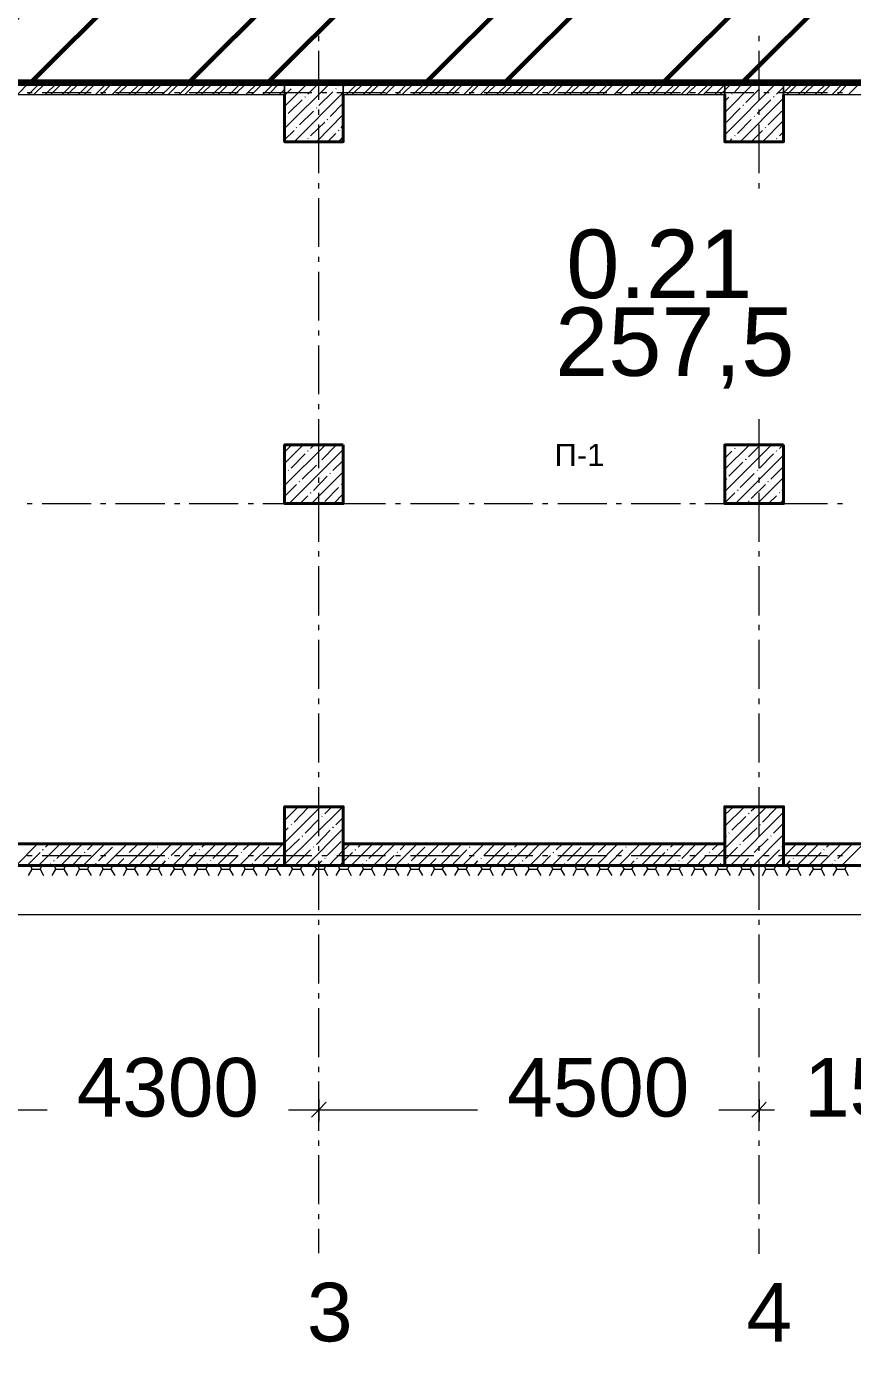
# Model space of a CAD drawing. Header units: millimetres. Extents: x -213911 to 415037, y -3642 to 107391.
# Drawn here: x -201873 to -193432, y -29 to 13726 of the extents above; entities that cross this region are included whole.
import ezdxf

# ---------------------------------------------------------------- set-up
doc = ezdxf.new("R2010")
doc.units = ezdxf.units.MM
for name, color, linetype, lineweight in [('9.1 Стен подвал шпак', 160, 'Continuous', 90), ('9.3 клининг подвал', 190, 'Continuous', 60), ('Оси', 7, 'Continuous', 9)]:
    doc.layers.add(name, color=color, linetype=linetype, lineweight=lineweight)
doc.layers.add('PDF _Текст', color=7, linetype='Continuous')
doc.styles.get("Standard").update_dxf_attribs({"font": 'arial.ttf'})

msp = doc.modelspace()

# ---------------------------------------------------------------- hatches: boundary and pattern name
at = {"layer": '9.3 клининг подвал'}
h = msp.add_hatch(dxfattribs=at)
h.set_pattern_fill('ANSI32', color=256, scale=180)
h.paths.add_polyline_path([(-155078.4, 16155.4), (-164491.5, 16155.4), (-164491.5, 15486), (-166635.1, 15486), (-166635.1, 20239.2), (-167965.3, 20239.2), (-167965.3, 15752.9), (-167967.8, 15486), (-168333.9, 15486), (-170206.4, 15486), (-170206.4, 15956.3), (-178323.2, 15956.3), (-178323.2, 20239.2), (-180123.7, 20239.2), (-180123.7, 19036.1), (-180475.3, 19036.1), (-180475.3, 16155.4), (-205291.8, 16155.4), (-205291.8, 16655.3), (-206511.8, 16655.3), (-206511.8, 16155.4), (-206791.4, 16155.4), (-206791.4, 13151.8), (-168384.7, 13151.8), (-155078.4, 13151.8)])

# ---------------------------------------------------------------- linework, layer by layer
at = {"lineweight": 40}
for points in [[(-203169.4, 13151.8), (-203588.8, 13151.8), (-203588.8, 12931.5), (-203389.6, 12931.5), (-203389.6, 5365.4), (-206791.4, 5365.4), (-206791.4, 12931.5), (-205041.8, 12931.5), (-205041.8, 13151.8), (-206791.4, 13151.8), (-206791.4, 16155.4), (-207011.7, 16155.4), (-207011.7, 5145.1), (-206791.4, 5145.1), (-203389.6, 5145.1), (-203169.4, 5145.1), (-199238, 5145.1), (-199238, 5365.4), (-203169.4, 5365.4), (-203169.4, 12931.5), (-203169.4, 13033.2)], [(-198636.5, 13151.8), (-199238, 13151.8)], [(-194133.2, 13151.8), (-194734.8, 13151.8)], [(-199238, 13033.2), (-199238, 12550.2), (-198636.5, 12550.2), (-198636.5, 13033.2)], [(-194734.8, 13033.2), (-194734.8, 12550.2), (-194133.2, 12550.2), (-194133.2, 13033.2)]]:
    msp.add_lwpolyline(points, dxfattribs=at)
for points in [[(-198636.5, 9449.2), (-199238, 9449.2), (-199238, 8847.7), (-198636.5, 8847.7)], [(-194133.2, 9449.2), (-194734.8, 9449.2), (-194734.8, 8847.7), (-194133.2, 8847.7)], [(-198636.5, 5145.1), (-198636.5, 5746.7), (-199238, 5746.7), (-199238, 5145.1)], [(-194133.2, 5145.1), (-194133.2, 5746.7), (-194734.8, 5746.7), (-194734.8, 5145.1)], [(-198636.5, 5145.1), (-194734.8, 5145.1), (-194734.8, 5365.4), (-198636.5, 5365.4)], [(-194133.2, 5145.1), (-190231.6, 5145.1), (-190231.6, 5365.4), (-194133.2, 5365.4)]]:
    msp.add_lwpolyline(points, close=True, dxfattribs=at)
at = {"layer": '9.1 Стен подвал шпак'}
msp.add_lwpolyline([(-168384.7, 13151.8), (-206791.4, 13151.8), (-206791.4, 16155.4), (-206511.8, 16155.4), (-206511.8, 16655.3), (-205291.8, 16655.3), (-205291.8, 16155.4), (-180475.3, 16155.4), (-180475.3, 19036.1), (-180123.7, 19036.1), (-180123.7, 20239.2), (-178323.2, 20239.2), (-178323.2, 15956.3), (-170206.4, 15956.3)], dxfattribs=at)
at = {"layer": 'Оси', "lineweight": 9}
for points in [[(-168384.7, 28983), (-168384.7, 29385.5), (-172769.4, 29385.5), (-172769.4, 32867.8), (-207511.6, 32867.8), (-207511.6, 4645.2), (-168384.7, 4645.2), (-168384.7, 5043.4)], [(-198886.4, 13579.7), (-198886.4, 13634.8)], [(-194383.2, 13579.7), (-194383.2, 13634.8)], [(-198886.4, 12978.1), (-198886.4, 13482.2)], [(-194383.2, 12978.1), (-194383.2, 13482.2)], [(-201970.5, 13033.2), (-201851.9, 13151.8)], [(-201856.1, 13033.2), (-201737.5, 13151.8)], [(-201801, 13033.2), (-201678.2, 13151.8)], [(-201686.6, 13033.2), (-201563.8, 13151.8)], [(-201627.3, 13033.2), (-201508.7, 13151.8)], [(-201512.9, 13033.2), (-201394.3, 13151.8)], [(-201457.9, 13033.2), (-201335, 13151.8)], [(-201343.5, 13033.2), (-201224.9, 13151.8)], [(-201284.2, 13033.2), (-201165.6, 13151.8)], [(-201169.8, 13033.2), (-201051.2, 13151.8)], [(-201114.7, 13033.2), (-200996.1, 13151.8)], [(-201000.4, 13033.2), (-200881.7, 13151.8)], [(-200945.3, 13033.2), (-200822.4, 13151.8)], [(-200830.9, 13033.2), (-200708, 13151.8)], [(-200771.6, 13033.2), (-200653, 13151.8)], [(-200657.2, 13033.2), (-200538.6, 13151.8)], [(-200602.1, 13033.2), (-200479.3, 13151.8)], [(-200487.8, 13033.2), (-200364.9, 13151.8)], [(-200428.4, 13033.2), (-200309.8, 13151.8)], [(-200314.1, 13033.2), (-200195.4, 13151.8)], [(-200259, 13033.2), (-200140.4, 13151.8)], [(-200144.6, 13033.2), (-200026, 13151.8)], [(-200089.5, 13033.2), (-199966.7, 13151.8)], [(-199975.2, 13033.2), (-199852.3, 13151.8)], [(-199915.8, 13033.2), (-199797.2, 13151.8)], [(-199801.5, 13033.2), (-199682.8, 13151.8)], [(-199746.4, 13033.2), (-199623.5, 13151.8)], [(-199632, 13033.2), (-199509.2, 13151.8)], [(-199572.7, 13033.2), (-199454.1, 13151.8)], [(-199458.3, 13033.2), (-199339.7, 13151.8)], [(-199403.2, 13033.2), (-199284.6, 13151.8)], [(-199288.9, 13033.2), (-199238, 13084)], [(-199238, 13139.1), (-199225.3, 13151.8)], [(-199238, 12910.3), (-198996.6, 13151.8)], [(-199238, 12685.8), (-198767.8, 13151.8)], [(-199238, 13151.8), (-199238, 13033.2)], [(-199238, 13024.7), (-199170.3, 13092.5)], [(-199140.6, 13122.2), (-199136.4, 13126.4)], [(-199115.2, 13151.8), (-199110.9, 13151.8)], [(-199000.8, 13037.4), (-198882.2, 13151.8)], [(-198712.7, 13092.5), (-198708.5, 13096.7)], [(-198687.3, 13122.2), (-198653.4, 13151.8)], [(-198636.5, 13113.7), (-198598.3, 13151.8)], [(-198636.5, 13033.2), (-198636.5, 13151.8)], [(-198602.6, 13033.2), (-198484, 13151.8)], [(-198547.5, 13033.2), (-198424.7, 13151.8)], [(-198433.1, 13033.2), (-198314.5, 13151.8)], [(-198373.8, 13033.2), (-198255.2, 13151.8)], [(-198259.4, 13033.2), (-198140.8, 13151.8)], [(-198204.4, 13033.2), (-198085.7, 13151.8)], [(-198090, 13033.2), (-197971.4, 13151.8)], [(-198034.9, 13033.2), (-197912.1, 13151.8)], [(-197920.5, 13033.2), (-197797.7, 13151.8)], [(-197861.2, 13033.2), (-197742.6, 13151.8)], [(-197746.8, 13033.2), (-197628.2, 13151.8)], [(-197691.8, 13033.2), (-197568.9, 13151.8)], [(-197577.4, 13033.2), (-197458.8, 13151.8)], [(-197518.1, 13033.2), (-197399.5, 13151.8)], [(-197403.7, 13033.2), (-197285.1, 13151.8)], [(-197348.6, 13033.2), (-197230, 13151.8)], [(-197234.2, 13033.2), (-197115.6, 13151.8)], [(-197179.2, 13033.2), (-197056.3, 13151.8)], [(-197064.8, 13033.2), (-196941.9, 13151.8)], [(-197005.5, 13033.2), (-196886.9, 13151.8)], [(-196891.1, 13033.2), (-196772.5, 13151.8)], [(-196836, 13033.2), (-196713.2, 13151.8)], [(-196721.6, 13033.2), (-196598.8, 13151.8)], [(-196662.3, 13033.2), (-196543.7, 13151.8)], [(-196548, 13033.2), (-196429.3, 13151.8)], [(-196492.9, 13033.2), (-196374.3, 13151.8)], [(-196378.5, 13033.2), (-196259.9, 13151.8)], [(-196323.4, 13033.2), (-196200.6, 13151.8)], [(-196209, 13033.2), (-196086.2, 13151.8)], [(-196149.7, 13033.2), (-196031.1, 13151.8)], [(-196035.4, 13033.2), (-195916.7, 13151.8)], [(-195980.3, 13033.2), (-195857.4, 13151.8)], [(-195865.9, 13033.2), (-195743, 13151.8)], [(-195806.6, 13033.2), (-195688, 13151.8)], [(-195692.2, 13033.2), (-195573.6, 13151.8)], [(-195637.1, 13033.2), (-195518.5, 13151.8)], [(-195522.8, 13033.2), (-195404.1, 13151.8)], [(-195463.4, 13033.2), (-195344.8, 13151.8)], [(-195353.3, 13033.2), (-195230.5, 13151.8)], [(-195294, 13033.2), (-195175.4, 13151.8)], [(-195179.6, 13033.2), (-195061, 13151.8)], [(-195124.5, 13033.2), (-195001.7, 13151.8)], [(-195010.2, 13033.2), (-194887.3, 13151.8)], [(-194950.9, 13033.2), (-194832.2, 13151.8)], [(-194836.5, 13033.2), (-194734.8, 13134.9)], [(-194781.4, 13033.2), (-194734.8, 13079.8)], [(-194734.8, 13079.8), (-194658.5, 13151.8)], [(-194734.8, 12851), (-194434, 13151.8)], [(-194734.8, 12622.3), (-194205.3, 13151.8)], [(-194734.8, 13151.8), (-194734.8, 13033.2)], [(-194633.1, 13062.8), (-194548.4, 13151.8)], [(-194518.7, 12952.7), (-194378.9, 13092.5)], [(-194349.3, 13122.2), (-194345.1, 13126.4)], [(-194319.6, 13151.8), (-194319.6, 13151.8)], [(-194205.3, 13037.4), (-194133.2, 13109.4)], [(-194133.2, 13050.1), (-194031.6, 13151.8)], [(-194133.2, 13033.2), (-194133.2, 13151.8)], [(-194095.1, 13033.2), (-193976.5, 13151.8)], [(-193980.7, 13033.2), (-193862.1, 13151.8)], [(-193925.7, 13033.2), (-193802.8, 13151.8)], [(-193811.3, 13033.2), (-193688.4, 13151.8)], [(-193752, 13033.2), (-193633.3, 13151.8)], [(-193637.6, 13033.2), (-193519, 13151.8)], [(-193582.5, 13033.2), (-193463.9, 13151.8)], [(-193468.1, 13033.2), (-193349.5, 13151.8)], [(-201868.8, 13054.4), (-201818, 13054.4)], [(-201716.3, 13054.4), (-201216.4, 13054.4)], [(-201119, 13054.4), (-201063.9, 13054.4)], [(-200966.5, 13054.4), (-200462.3, 13054.4)], [(-200364.9, 13054.4), (-200309.8, 13054.4)], [(-200212.4, 13054.4), (-199712.5, 13054.4)], [(-199610.8, 13054.4), (-199555.8, 13054.4)], [(-199458.3, 13054.4), (-198958.4, 13054.4)], [(-199199.9, 12838.3), (-199055.9, 12978.1)], [(-199140.6, 12550.2), (-198636.5, 13054.4)], [(-199026.2, 13007.8), (-199022, 13012)], [(-198886.4, 12923), (-198742.4, 13062.8)], [(-198856.8, 13054.4), (-198805.9, 13054.4)], [(-198772, 12808.7), (-198636.5, 12944.2)], [(-198704.3, 13054.4), (-198204.4, 13054.4)], [(-198102.7, 13054.4), (-198051.9, 13054.4)], [(-197950.2, 13054.4), (-197450.3, 13054.4)], [(-197348.6, 13054.4), (-197297.8, 13054.4)], [(-197196.1, 13054.4), (-196696.2, 13054.4)], [(-196598.8, 13054.4), (-196543.7, 13054.4)], [(-196442, 13054.4), (-195942.2, 13054.4)], [(-195844.7, 13054.4), (-195789.6, 13054.4)], [(-195692.2, 13054.4), (-195188.1, 13054.4)], [(-195090.7, 13054.4), (-195035.6, 13054.4)], [(-194938.1, 13054.4), (-194438.3, 13054.4)], [(-194734.8, 12965.4), (-194692.4, 13007.8)], [(-194662.8, 13037.4), (-194658.5, 13041.7)], [(-194578.1, 12550.2), (-194133.2, 12995.1)], [(-194404.4, 12838.3), (-194264.6, 12978.1)], [(-194336.6, 13054.4), (-194281.5, 13054.4)], [(-194234.9, 13007.8), (-194230.7, 13012)], [(-194184.1, 13054.4), (-193684.2, 13054.4)], [(-193582.5, 13054.4), (-193531.7, 13054.4)], [(-199229.6, 12808.7), (-199221.1, 12812.9)], [(-199085.5, 12723.9), (-198941.5, 12863.7)], [(-198911.8, 12893.4), (-198907.6, 12897.6)], [(-198911.8, 12550.2), (-198636.5, 12829.8)], [(-198886.4, 12825.6), (-198886.4, 12880.7)], [(-194717.9, 12749.4), (-194578.1, 12893.4)], [(-194548.4, 12923), (-194544.2, 12927.3)], [(-194434, 12808.7), (-194429.8, 12812.9)], [(-194383.2, 12825.6), (-194383.2, 12880.7)], [(-194290, 12723.9), (-194150.2, 12863.7)], [(-199238, 12571.4), (-199140.6, 12664.6)], [(-199115.2, 12694.3), (-199110.9, 12698.5)], [(-198971.1, 12609.6), (-198827.1, 12749.4)], [(-198886.4, 12228.3), (-198886.4, 12728.2)], [(-198801.7, 12779), (-198793.2, 12783.2)], [(-198687.3, 12664.6), (-198678.8, 12668.9)], [(-198657.7, 12694.3), (-198636.5, 12715.5)], [(-194603.5, 12635), (-194463.7, 12779)], [(-194463.7, 12550.2), (-194349.3, 12664.6)], [(-194383.2, 12228.3), (-194383.2, 12728.2)], [(-194349.3, 12550.2), (-194133.2, 12766.3)], [(-194319.6, 12694.3), (-194315.4, 12698.5)], [(-199000.8, 12579.9), (-198996.6, 12584.1)], [(-198797.5, 12550.2), (-198712.7, 12635)], [(-198683.1, 12550.2), (-198636.5, 12601.1)], [(-194688.2, 12550.2), (-194662.8, 12579.9)], [(-194633.1, 12609.6), (-194628.9, 12613.8)], [(-194205.3, 12579.9), (-194201, 12584.1)], [(-194175.6, 12609.6), (-194133.2, 12651.9)], [(-198886.4, 12071.5), (-198886.4, 12126.6)], [(-194383.2, 12071.5), (-194383.2, 12126.6)], [(-198886.4, 11474.2), (-198886.4, 11974.1)], [(-194383.2, 11474.2), (-194383.2, 11974.1)], [(-198886.4, 11321.7), (-198886.4, 11372.5)], [(-194383.2, 11321.7), (-194383.2, 11372.5)], [(-198886.4, 10720.1), (-198886.4, 11220)], [(-194383.2, 10720.1), (-194383.2, 11220)], [(-198886.4, 10567.6), (-198886.4, 10618.5)], [(-194383.2, 10567.6), (-194383.2, 10618.5)], [(-198886.4, 9966.1), (-198886.4, 10466)], [(-194383.2, 9966.1), (-194383.2, 10466)], [(-198886.4, 9813.6), (-198886.4, 9864.4)], [(-194383.2, 9813.6), (-194383.2, 9864.4)], [(-198886.4, 9212), (-198886.4, 9711.9)], [(-194383.2, 9212), (-194383.2, 9711.9)], [(-199238, 9258.6), (-199047.4, 9449.2)], [(-199238, 9034.1), (-198818.6, 9449.2)], [(-199238, 9373), (-199161.8, 9449.2)], [(-199191.4, 8847.7), (-198636.5, 9402.6)], [(-199170.3, 9212), (-199026.2, 9356)], [(-199000.8, 9385.7), (-198996.6, 9389.9)], [(-198971.1, 9411.1), (-198933, 9449.2)], [(-198856.8, 9296.7), (-198712.7, 9440.8)], [(-194734.8, 9428.1), (-194709.4, 9449.2)], [(-194734.8, 9199.3), (-194480.6, 9449.2)], [(-194734.8, 8970.5), (-194256.1, 9449.2)], [(-194734.8, 9313.7), (-194662.8, 9385.7)], [(-194633.1, 9411.1), (-194628.9, 9419.6)], [(-194603.5, 9440.8), (-194595, 9449.2)], [(-194493.3, 9326.4), (-194370.5, 9449.2)], [(-194378.9, 9212), (-194234.9, 9356)], [(-194205.3, 9385.7), (-194201, 9389.9)], [(-194175.6, 9411.1), (-194141.7, 9449.2)], [(-199055.9, 9097.6), (-198911.8, 9241.7)], [(-198886.4, 9271.3), (-198882.2, 9275.6)], [(-198742.4, 9186.6), (-198636.5, 9288.3)], [(-194692.4, 9127.3), (-194548.4, 9271.3)], [(-194624.7, 8847.7), (-194133.2, 9343.3)], [(-194518.7, 9296.7), (-194514.5, 9305.2)], [(-194264.6, 9097.6), (-194133.2, 9229)], [(-199238, 9144.2), (-199229.6, 9156.9)], [(-199199.9, 9186.6), (-199195.7, 9190.8)], [(-198962.7, 8847.7), (-198636.5, 9173.9)], [(-198941.5, 8983.2), (-198801.7, 9127.3)], [(-198886.4, 9059.5), (-198886.4, 9114.6)], [(-198772, 9156.9), (-198767.8, 9161.2)], [(-194717.9, 9097.6), (-194713.6, 9101.9)], [(-194578.1, 9012.9), (-194434, 9156.9)], [(-194404.4, 9186.6), (-194400.1, 9190.8)], [(-194400.1, 8847.7), (-194133.2, 9114.6)], [(-194383.2, 9059.5), (-194383.2, 9114.6)], [(-199238, 8919.7), (-199115.2, 9042.6)], [(-199085.5, 9072.2), (-199081.3, 9076.4)], [(-198971.1, 8957.8), (-198966.9, 8962.1)], [(-198886.4, 8457.9), (-198886.4, 8957.8)], [(-198827.1, 8868.9), (-198687.3, 9012.9)], [(-198733.9, 8847.7), (-198636.5, 8949.4)], [(-198657.7, 9042.6), (-198653.4, 9046.8)], [(-194734.8, 8856.2), (-194633.1, 8957.8)], [(-194603.5, 8983.2), (-194599.2, 8987.5)], [(-194463.7, 8898.5), (-194319.6, 9042.6)], [(-194383.2, 8457.9), (-194383.2, 8957.8)], [(-194290, 9072.2), (-194285.7, 9076.4)], [(-194175.6, 8957.8), (-194171.4, 8962.1)], [(-194150.2, 8983.2), (-194133.2, 9000.2)], [(-201868.8, 8847.7), (-201818, 8847.7)], [(-201716.3, 8847.7), (-201216.4, 8847.7)], [(-201119, 8847.7), (-201063.9, 8847.7)], [(-200966.5, 8847.7), (-200462.3, 8847.7)], [(-200364.9, 8847.7), (-200309.8, 8847.7)], [(-200212.4, 8847.7), (-199712.5, 8847.7)], [(-199610.8, 8847.7), (-199555.8, 8847.7)], [(-199458.3, 8847.7), (-198958.4, 8847.7)], [(-199077.1, 8847.7), (-199000.8, 8928.2)], [(-198856.8, 8847.7), (-198805.9, 8847.7)], [(-198704.3, 8847.7), (-198204.4, 8847.7)], [(-198102.7, 8847.7), (-198051.9, 8847.7)], [(-197950.2, 8847.7), (-197450.3, 8847.7)], [(-197348.6, 8847.7), (-197297.8, 8847.7)], [(-197196.1, 8847.7), (-196696.2, 8847.7)], [(-196598.8, 8847.7), (-196543.7, 8847.7)], [(-196442, 8847.7), (-195942.2, 8847.7)], [(-195844.7, 8847.7), (-195789.6, 8847.7)], [(-195692.2, 8847.7), (-195188.1, 8847.7)], [(-195090.7, 8847.7), (-195035.6, 8847.7)], [(-194938.1, 8847.7), (-194438.3, 8847.7)], [(-194493.3, 8868.9), (-194484.9, 8877.3)], [(-194336.6, 8847.7), (-194281.5, 8847.7)], [(-194285.7, 8847.7), (-194205.3, 8928.2)], [(-194184.1, 8847.7), (-193684.2, 8847.7)], [(-194171.4, 8847.7), (-194133.2, 8885.8)], [(-193582.5, 8847.7), (-193531.7, 8847.7)], [(-198886.4, 8305.4), (-198886.4, 8360.5)], [(-194383.2, 8305.4), (-194383.2, 8360.5)], [(-198886.4, 7703.9), (-198886.4, 8208)], [(-194383.2, 7703.9), (-194383.2, 8208)], [(-198886.4, 7551.4), (-198886.4, 7606.4)], [(-194383.2, 7551.4), (-194383.2, 7606.4)], [(-198886.4, 6954), (-198886.4, 7453.9)], [(-194383.2, 6954), (-194383.2, 7453.9)], [(-198886.4, 6797.3), (-198886.4, 6852.4)], [(-194383.2, 6797.3), (-194383.2, 6852.4)], [(-198886.4, 6200), (-198886.4, 6699.9)], [(-194383.2, 6200), (-194383.2, 6699.9)], [(-198886.4, 6047.5), (-198886.4, 6098.3)], [(-194383.2, 6047.5), (-194383.2, 6098.3)], [(-198886.4, 5445.9), (-198886.4, 5945.8)], [(-194383.2, 5445.9), (-194383.2, 5945.8)], [(-199242.3, 5145.1), (-199238, 5153.6), (-198640.7, 5746.7)], [(-199238, 5606.9), (-199098.2, 5746.7)], [(-199238, 5378.1), (-198869.5, 5746.7)], [(-199238, 5721.3), (-199212.6, 5746.7)], [(-199140.6, 5589.9), (-199000.8, 5734)], [(-198856.8, 5645), (-198852.5, 5649.2)], [(-198827.1, 5674.7), (-198755.1, 5746.7)], [(-194904.3, 5145.1), (-194734.8, 5318.8), (-194306.9, 5746.7)], [(-194734.8, 5547.6), (-194531.5, 5746.7)], [(-194734.8, 5662), (-194645.8, 5746.7)], [(-194675.5, 5145.1), (-194133.2, 5691.6)], [(-194662.8, 5505.2), (-194518.7, 5645)], [(-194493.3, 5674.7), (-194484.9, 5678.9)], [(-194463.7, 5704.3), (-194417.1, 5746.7)], [(-194349.3, 5589.9), (-194205.3, 5734)], [(-199238, 5492.5), (-199199.9, 5530.6)], [(-199170.3, 5560.3), (-199166, 5564.5)], [(-199026.2, 5475.6), (-198886.4, 5619.6)], [(-199013.5, 5145.1), (-198636.5, 5522.2)], [(-198911.8, 5361.2), (-198772, 5505.2)], [(-198742.4, 5530.6), (-198738.1, 5539.1)], [(-198712.7, 5560.3), (-198636.5, 5636.5)], [(-194548.4, 5390.8), (-194404.4, 5530.6)], [(-194378.9, 5560.3), (-194370.5, 5564.5)], [(-194234.9, 5475.6), (-194133.2, 5577.2)], [(-201983.2, 5145.1), (-201762.9, 5365.4)], [(-201754.4, 5145.1), (-201534.1, 5365.4)], [(-201682.4, 5331.5), (-201648.5, 5365.4)], [(-201525.7, 5145.1), (-201305.4, 5365.4)], [(-201296.9, 5145.1), (-201076.6, 5365.4)], [(-201254.5, 5306.1), (-201191, 5365.4)], [(-201068.1, 5145.1), (-200847.8, 5365.4)], [(-200966.5, 5361.2), (-200962.2, 5365.4)], [(-200839.4, 5145.1), (-200619.1, 5365.4)], [(-200826.7, 5276.4), (-200733.5, 5365.4)], [(-200610.6, 5145.1), (-200390.3, 5365.4)], [(-200513.2, 5361.2), (-200504.7, 5365.4)], [(-200398.8, 5246.8), (-200275.9, 5365.4)], [(-200381.8, 5145.1), (-200161.6, 5365.4)], [(-200157.3, 5145.1), (-199937, 5365.4)], [(-200085.3, 5331.5), (-200047.2, 5365.4)], [(-199928.6, 5145.1), (-199708.3, 5365.4)], [(-199699.8, 5145.1), (-199479.5, 5365.4)], [(-199657.4, 5306.1), (-199593.9, 5365.4)], [(-199471, 5145.1), (-199250.7, 5365.4)], [(-199369.4, 5361.2), (-199365.1, 5365.4)], [(-199229.6, 5276.4), (-199085.5, 5416.2)], [(-199055.9, 5445.9), (-199051.6, 5450.1)], [(-198801.7, 5246.8), (-198657.7, 5390.8)], [(-198784.7, 5145.1), (-198636.5, 5297.6), (-198564.5, 5365.4)], [(-198556, 5145.1), (-198335.7, 5365.4)], [(-198484, 5331.5), (-198450.1, 5365.4)], [(-198327.2, 5145.1), (-198106.9, 5365.4)], [(-198102.7, 5145.1), (-197882.4, 5365.4)], [(-198056.1, 5306.1), (-197996.8, 5365.4)], [(-197873.9, 5145.1), (-197653.6, 5365.4)], [(-197772.3, 5361.2), (-197768, 5365.4)], [(-197645.2, 5145.1), (-197424.9, 5365.4)], [(-197628.2, 5276.4), (-197539.3, 5365.4)], [(-197416.4, 5145.1), (-197196.1, 5365.4)], [(-197314.7, 5361.2), (-197310.5, 5365.4)], [(-197200.4, 5246.8), (-197081.7, 5365.4)], [(-197187.6, 5145.1), (-196967.4, 5365.4)], [(-196958.9, 5145.1), (-196738.6, 5365.4)], [(-196886.9, 5331.5), (-196853, 5365.4)], [(-196730.1, 5145.1), (-196509.8, 5365.4)], [(-196501.4, 5145.1), (-196281.1, 5365.4)], [(-196459, 5306.1), (-196395.4, 5365.4)], [(-196276.8, 5145.1), (-196056.5, 5365.4)], [(-196175.2, 5361.2), (-196170.9, 5365.4)], [(-196048.1, 5145.1), (-195827.8, 5365.4)], [(-196031.1, 5276.4), (-195942.2, 5365.4)], [(-195819.3, 5145.1), (-195599, 5365.4)], [(-195717.6, 5361.2), (-195713.4, 5365.4)], [(-195603.2, 5246.8), (-195484.6, 5365.4)], [(-195590.5, 5145.1), (-195370.3, 5365.4)], [(-195361.8, 5145.1), (-195141.5, 5365.4)], [(-195289.8, 5331.5), (-195255.9, 5365.4)], [(-195133, 5145.1), (-194912.7, 5365.4)], [(-194861.9, 5306.1), (-194798.3, 5365.4)], [(-194734.8, 5433.2), (-194717.9, 5445.9)], [(-194692.4, 5475.6), (-194688.2, 5479.8)], [(-194578.1, 5361.2), (-194573.8, 5365.4)], [(-194446.7, 5145.1), (-194133.2, 5462.8)], [(-194434, 5276.4), (-194290, 5416.2)], [(-194264.6, 5445.9), (-194260.3, 5450.1)], [(-194222.2, 5145.1), (-194133.2, 5234.1), (-194001.9, 5365.4)], [(-194120.5, 5361.2), (-194116.3, 5365.4)], [(-194006.1, 5246.8), (-193887.5, 5365.4)], [(-193993.4, 5145.1), (-193773.1, 5365.4)], [(-193764.7, 5145.1), (-193544.4, 5365.4)], [(-193692.7, 5331.5), (-193658.8, 5365.4)], [(-193535.9, 5145.1), (-193315.6, 5365.4)], [(-201868.8, 5145.1), (-201737.5, 5276.4)], [(-201868.8, 5246.8), (-201818, 5246.8)], [(-201716.3, 5246.8), (-201216.4, 5246.8)], [(-201712.1, 5306.1), (-201703.6, 5310.3)], [(-201568, 5217.1), (-201424, 5361.2)], [(-201411.3, 5145.1), (-201309.6, 5246.8)], [(-201284.2, 5276.4), (-201275.7, 5280.7)], [(-201140.2, 5191.7), (-200996.1, 5331.5)], [(-201119, 5246.8), (-201063.9, 5246.8)], [(-200966.5, 5246.8), (-200462.3, 5246.8)], [(-200852.1, 5246.8), (-200847.8, 5251)], [(-200712.3, 5162.1), (-200568.2, 5306.1)], [(-200538.6, 5331.5), (-200534.4, 5335.8)], [(-200364.9, 5246.8), (-200309.8, 5246.8)], [(-200267.5, 5145.1), (-200140.4, 5276.4)], [(-200212.4, 5246.8), (-199712.5, 5246.8)], [(-200110.7, 5306.1), (-200106.5, 5310.3)], [(-199970.9, 5217.1), (-199826.9, 5361.2)], [(-199814.2, 5145.1), (-199712.5, 5246.8)], [(-199682.8, 5276.4), (-199678.6, 5280.7)], [(-199610.8, 5246.8), (-199555.8, 5246.8)], [(-199543, 5191.7), (-199399, 5331.5)], [(-199458.3, 5246.8), (-198958.4, 5246.8)], [(-199255, 5246.8), (-199250.7, 5251)], [(-199115.2, 5162.1), (-198971.1, 5306.1)], [(-198941.5, 5331.5), (-198937.3, 5335.8)], [(-198886.4, 5293.4), (-198886.4, 5344.2)], [(-198856.8, 5246.8), (-198805.9, 5246.8)], [(-198704.3, 5246.8), (-198204.4, 5246.8)], [(-198670.4, 5145.1), (-198636.5, 5183.2), (-198543.3, 5276.4)], [(-198513.6, 5306.1), (-198509.4, 5310.3)], [(-198373.8, 5217.1), (-198229.8, 5361.2)], [(-198217.1, 5145.1), (-198115.4, 5246.8)], [(-198102.7, 5246.8), (-198051.9, 5246.8)], [(-198085.7, 5276.4), (-198081.5, 5280.7)], [(-197950.2, 5246.8), (-197450.3, 5246.8)], [(-197941.7, 5191.7), (-197801.9, 5331.5)], [(-197657.9, 5246.8), (-197653.6, 5251)], [(-197513.8, 5162.1), (-197374, 5306.1)], [(-197348.6, 5246.8), (-197297.8, 5246.8)], [(-197344.4, 5331.5), (-197340.2, 5335.8)], [(-197196.1, 5246.8), (-196696.2, 5246.8)], [(-197073.3, 5145.1), (-196946.2, 5276.4)], [(-196916.5, 5306.1), (-196912.3, 5310.3)], [(-196772.5, 5217.1), (-196632.7, 5361.2)], [(-196615.7, 5145.1), (-196518.3, 5246.8)], [(-196598.8, 5246.8), (-196543.7, 5246.8)], [(-196488.6, 5276.4), (-196484.4, 5280.7)], [(-196442, 5246.8), (-195942.2, 5246.8)], [(-196344.6, 5191.7), (-196204.8, 5331.5)], [(-196060.8, 5246.8), (-196056.5, 5251)], [(-195916.7, 5162.1), (-195776.9, 5306.1)], [(-195844.7, 5246.8), (-195789.6, 5246.8)], [(-195747.3, 5331.5), (-195743, 5335.8)], [(-195692.2, 5246.8), (-195188.1, 5246.8)], [(-195476.2, 5145.1), (-195349.1, 5276.4)], [(-195319.4, 5306.1), (-195315.2, 5310.3)], [(-195175.4, 5217.1), (-195035.6, 5361.2)], [(-195090.7, 5246.8), (-195035.6, 5246.8)], [(-195018.6, 5145.1), (-194921.2, 5246.8)], [(-194938.1, 5246.8), (-194438.3, 5246.8)], [(-194891.5, 5276.4), (-194887.3, 5280.7)], [(-194747.5, 5191.7), (-194734.8, 5204.4), (-194603.5, 5331.5)], [(-194463.7, 5246.8), (-194459.4, 5251)], [(-194383.2, 5293.4), (-194383.2, 5344.2)], [(-194336.6, 5246.8), (-194281.5, 5246.8)], [(-194319.6, 5162.1), (-194175.6, 5306.1)], [(-194184.1, 5246.8), (-193684.2, 5246.8)], [(-194150.2, 5331.5), (-194145.9, 5335.8)], [(-193879.1, 5145.1), (-193747.7, 5276.4)], [(-193722.3, 5306.1), (-193718.1, 5310.3)], [(-193582.5, 5246.8), (-193531.7, 5246.8)], [(-193578.3, 5217.1), (-193434.2, 5361.2)], [(-201856.1, 5043.4), (-201818, 5107)], [(-201839.1, 5145.1), (-201818, 5107), (-201737.5, 5107), (-201703.6, 5043.4)], [(-201737.5, 5107), (-201716.3, 5145.1)], [(-201640, 5145.1), (-201623.1, 5162.1)], [(-201614.6, 5043.4), (-201576.5, 5107)], [(-201597.7, 5191.7), (-201589.2, 5196)], [(-201597.7, 5145.1), (-201576.5, 5107), (-201496, 5107), (-201457.9, 5043.4)], [(-201496, 5107), (-201474.8, 5145.1)], [(-201368.9, 5043.4), (-201335, 5107)], [(-201356.2, 5145.1), (-201335, 5107), (-201254.5, 5107), (-201216.4, 5043.4)], [(-201254.5, 5107), (-201233.3, 5145.1)], [(-201169.8, 5162.1), (-201161.3, 5166.3)], [(-201127.4, 5043.4), (-201093.6, 5107)], [(-201114.7, 5145.1), (-201093.6, 5107), (-201013.1, 5107), (-200974.9, 5043.4)], [(-201013.1, 5107), (-200991.9, 5145.1)], [(-200953.8, 5145.1), (-200881.7, 5217.1)], [(-200886, 5043.4), (-200852.1, 5107)], [(-200873.3, 5145.1), (-200852.1, 5107), (-200771.6, 5107), (-200733.5, 5043.4)], [(-200771.6, 5107), (-200746.2, 5145.1)], [(-200644.5, 5043.4), (-200606.4, 5107)], [(-200631.8, 5145.1), (-200606.4, 5107), (-200525.9, 5107), (-200492, 5043.4)], [(-200525.9, 5107), (-200504.7, 5145.1)], [(-200496.2, 5145.1), (-200453.9, 5191.7)], [(-200424.2, 5217.1), (-200420, 5221.4)], [(-200403, 5043.4), (-200364.9, 5107)], [(-200386.1, 5145.1), (-200364.9, 5107), (-200284.4, 5107), (-200250.5, 5043.4)], [(-200284.4, 5107), (-200263.2, 5145.1)], [(-200161.6, 5043.4), (-200123.4, 5107)], [(-200144.6, 5145.1), (-200123.4, 5107), (-200042.9, 5107), (-200009, 5043.4)], [(-200042.9, 5145.1), (-200026, 5162.1)], [(-200042.9, 5107), (-200021.8, 5145.1)], [(-199996.3, 5191.7), (-199992.1, 5196)], [(-199915.8, 5043.4), (-199882, 5107)], [(-199903.1, 5145.1), (-199882, 5107), (-199801.5, 5107), (-199763.3, 5043.4)], [(-199801.5, 5107), (-199780.3, 5145.1)], [(-199674.4, 5043.4), (-199640.5, 5107)], [(-199661.7, 5145.1), (-199640.5, 5107), (-199560, 5107), (-199521.9, 5043.4)], [(-199568.5, 5162.1), (-199564.2, 5166.3)], [(-199560, 5107), (-199538.8, 5145.1)], [(-199432.9, 5043.4), (-199399, 5107)], [(-199420.2, 5145.1), (-199399, 5107), (-199318.5, 5107), (-199280.4, 5043.4)], [(-199356.6, 5145.1), (-199284.6, 5217.1)], [(-199318.5, 5107), (-199297.3, 5145.1)], [(-199191.4, 5043.4), (-199157.5, 5107)], [(-199178.7, 5145.1), (-199157.5, 5107), (-199072.8, 5107), (-199038.9, 5043.4)], [(-199072.8, 5107), (-199051.6, 5145.1)], [(-198950, 5043.4), (-198911.8, 5107)], [(-198937.3, 5145.1), (-198911.8, 5107), (-198831.3, 5107), (-198797.5, 5043.4)], [(-198899.1, 5145.1), (-198856.8, 5191.7)], [(-198886.4, 4691.8), (-198886.4, 5191.7)], [(-198831.3, 5107), (-198810.2, 5145.1)], [(-198827.1, 5217.1), (-198822.9, 5221.4)], [(-198708.5, 5043.4), (-198670.4, 5107)], [(-198691.5, 5145.1), (-198670.4, 5107), (-198589.9, 5107), (-198556, 5043.4)], [(-198589.9, 5107), (-198568.7, 5145.1)], [(-198467, 5043.4), (-198428.9, 5107)], [(-198450.1, 5145.1), (-198428.9, 5107), (-198348.4, 5107), (-198314.5, 5043.4)], [(-198441.6, 5145.1), (-198428.9, 5162.1)], [(-198399.2, 5191.7), (-198395, 5196)], [(-198348.4, 5107), (-198327.2, 5145.1)], [(-198221.3, 5043.4), (-198187.4, 5107)], [(-198208.6, 5145.1), (-198187.4, 5107), (-198106.9, 5107), (-198068.8, 5043.4)], [(-198106.9, 5107), (-198085.7, 5145.1)], [(-197979.8, 5043.4), (-197945.9, 5107)], [(-197971.4, 5162.1), (-197967.1, 5166.3)], [(-197967.1, 5145.1), (-197945.9, 5107), (-197865.5, 5107), (-197827.3, 5043.4)], [(-197865.5, 5107), (-197844.3, 5145.1)], [(-197759.5, 5145.1), (-197687.5, 5217.1)], [(-197738.4, 5043.4), (-197704.5, 5107)], [(-197725.7, 5145.1), (-197704.5, 5107), (-197624, 5107), (-197585.9, 5043.4)], [(-197624, 5107), (-197598.6, 5145.1)], [(-197496.9, 5043.4), (-197458.8, 5107)], [(-197484.2, 5145.1), (-197458.8, 5107), (-197378.3, 5107), (-197344.4, 5043.4)], [(-197378.3, 5107), (-197357.1, 5145.1)], [(-197302, 5145.1), (-197259.7, 5191.7)], [(-197255.4, 5043.4), (-197217.3, 5107)], [(-197238.5, 5145.1), (-197217.3, 5107), (-197136.8, 5107), (-197102.9, 5043.4)], [(-197230, 5217.1), (-197225.8, 5221.4)], [(-197136.8, 5107), (-197115.6, 5145.1)], [(-197014, 5043.4), (-196975.8, 5107)], [(-196997, 5145.1), (-196975.8, 5107), (-196895.3, 5107), (-196861.4, 5043.4)], [(-196895.3, 5107), (-196874.2, 5145.1)], [(-196844.5, 5145.1), (-196831.8, 5162.1)], [(-196802.1, 5191.7), (-196797.9, 5196)], [(-196772.5, 5043.4), (-196734.4, 5107)], [(-196755.5, 5145.1), (-196734.4, 5107), (-196653.9, 5107), (-196615.7, 5043.4)], [(-196653.9, 5107), (-196632.7, 5145.1)], [(-196526.8, 5043.4), (-196492.9, 5107)], [(-196514.1, 5145.1), (-196492.9, 5107), (-196412.4, 5107), (-196374.3, 5043.4)], [(-196412.4, 5107), (-196391.2, 5145.1)], [(-196374.3, 5162.1), (-196370, 5166.3)], [(-196285.3, 5043.4), (-196251.4, 5107)], [(-196272.6, 5145.1), (-196251.4, 5107), (-196170.9, 5107), (-196132.8, 5043.4)], [(-196170.9, 5107), (-196149.7, 5145.1)], [(-196162.4, 5145.1), (-196090.4, 5217.1)], [(-196043.8, 5043.4), (-196009.9, 5107)], [(-196031.1, 5145.1), (-196009.9, 5107), (-195929.4, 5107), (-195891.3, 5043.4)], [(-195929.4, 5107), (-195904, 5145.1)], [(-195802.4, 5043.4), (-195764.2, 5107)], [(-195789.6, 5145.1), (-195764.2, 5107), (-195683.7, 5107), (-195649.8, 5043.4)], [(-195704.9, 5145.1), (-195662.6, 5191.7)], [(-195683.7, 5107), (-195662.6, 5145.1)], [(-195632.9, 5217.1), (-195628.7, 5221.4)], [(-195560.9, 5043.4), (-195522.8, 5107)], [(-195543.9, 5145.1), (-195522.8, 5107), (-195442.3, 5107), (-195408.4, 5043.4)], [(-195442.3, 5107), (-195421.1, 5145.1)], [(-195319.4, 5043.4), (-195281.3, 5107)], [(-195302.5, 5145.1), (-195281.3, 5107), (-195200.8, 5107), (-195166.9, 5043.4)], [(-195247.4, 5145.1), (-195234.7, 5162.1)], [(-195205, 5191.7), (-195200.8, 5196)], [(-195200.8, 5107), (-195179.6, 5145.1)], [(-195073.7, 5043.4), (-195039.8, 5107)], [(-195061, 5145.1), (-195039.8, 5107), (-194959.3, 5107), (-194921.2, 5043.4)], [(-194959.3, 5107), (-194938.1, 5145.1)], [(-194832.2, 5043.4), (-194798.3, 5107)], [(-194819.5, 5145.1), (-194798.3, 5107), (-194717.9, 5107), (-194679.7, 5043.4)], [(-194777.2, 5162.1), (-194772.9, 5166.3)], [(-194717.9, 5107), (-194696.7, 5145.1)], [(-194590.8, 5043.4), (-194556.9, 5107)], [(-194578.1, 5145.1), (-194556.9, 5107), (-194476.4, 5107), (-194438.3, 5043.4)], [(-194561.1, 5145.1), (-194493.3, 5217.1)], [(-194476.4, 5107), (-194455.2, 5145.1)], [(-194383.2, 4691.8), (-194383.2, 5191.7)], [(-194349.3, 5043.4), (-194315.4, 5107)], [(-194336.6, 5145.1), (-194315.4, 5107), (-194230.7, 5107), (-194196.8, 5043.4)], [(-194230.7, 5107), (-194209.5, 5145.1)], [(-194107.8, 5145.1), (-194065.5, 5191.7)], [(-194107.8, 5043.4), (-194069.7, 5107)], [(-194095.1, 5145.1), (-194069.7, 5107), (-193989.2, 5107), (-193955.3, 5043.4)], [(-194035.8, 5217.1), (-194031.6, 5221.4)], [(-193989.2, 5107), (-193968, 5145.1)], [(-193866.3, 5043.4), (-193828.2, 5107)], [(-193849.4, 5145.1), (-193828.2, 5107), (-193747.7, 5107), (-193713.8, 5043.4)], [(-193747.7, 5107), (-193726.5, 5145.1)], [(-193650.3, 5145.1), (-193633.3, 5162.1)], [(-193624.9, 5043.4), (-193586.7, 5107)], [(-193607.9, 5191.7), (-193603.7, 5196)], [(-193607.9, 5145.1), (-193586.7, 5107), (-193506.3, 5107), (-193472.4, 5043.4)], [(-193506.3, 5107), (-193485.1, 5145.1)], [(-198886.4, 4539.3), (-198886.4, 4590.2)], [(-194383.2, 4539.3), (-194383.2, 4590.2)], [(-198886.4, 3937.8), (-198886.4, 4437.7)], [(-194383.2, 3937.8), (-194383.2, 4437.7)], [(-198886.4, 3785.3), (-198886.4, 3840.3)], [(-194383.2, 3785.3), (-194383.2, 3840.3)]]:
    msp.add_lwpolyline(points, dxfattribs=at)
for points in [[(-203169.4, 13033.2), (-199238, 13033.2), (-199238, 13151.8), (-203169.4, 13151.8)], [(-198636.5, 13033.2), (-194734.8, 13033.2), (-194734.8, 13151.8), (-198636.5, 13151.8)], [(-194133.2, 13033.2), (-192332.8, 13033.2), (-192332.8, 13151.8), (-194133.2, 13151.8)]]:
    msp.add_lwpolyline(points, close=True, dxfattribs=at)
at = {"layer": 'Оси'}
for points in [[(-198886.4, 3183.7), (-198886.4, 3683.6)], [(-194383.2, 3183.7), (-194383.2, 3683.6)], [(-198886.4, 3031.2), (-198886.4, 3086.3)], [(-194383.2, 3031.2), (-194383.2, 3086.3)], [(-198886.4, 2429.6), (-198886.4, 2933.7)], [(-194383.2, 2429.6), (-194383.2, 2933.7)], [(-198886.4, 2751.6), (-198886.4, 2645.7), (-198886.4, 2527.1)], [(-194383.2, 2751.6), (-194383.2, 2645.7), (-194383.2, 2527.1)], [(-206914.3, 2645.7), (-203190.5, 2645.7), (-198886.4, 2645.7), (-194383.2, 2645.7), (-192883.5, 2645.7), (-189879.9, 2645.7), (-188380.3, 2645.7), (-184677.7, 2645.7), (-180975.2, 2645.7), (-177272.6, 2645.7), (-173570, 2645.7), (-168566.9, 2645.7), (-168113.6, 2645.7), (-164512.7, 2645.7), (-163712.1, 2645.7), (-159208.8, 2645.7), (-158408.2, 2645.7), (-154705.6, 2645.7), (-152405.3, 2645.7), (-150202.4, 2645.7), (-146402.4, 2645.7)], [(-198810.2, 2721.9), (-198886.4, 2645.7), (-198962.7, 2569.4)], [(-194311.2, 2721.9), (-194383.2, 2645.7), (-194459.4, 2569.4)], [(-198886.4, 2277.1), (-198886.4, 2332.2)], [(-194383.2, 2277.1), (-194383.2, 2332.2)], [(-198886.4, 1679.8), (-198886.4, 2179.7)], [(-194383.2, 1679.8), (-194383.2, 2179.7)], [(-198886.4, 1527.3), (-198886.4, 1578.1)], [(-194383.2, 1527.3), (-194383.2, 1578.1)]]:
    msp.add_lwpolyline(points, dxfattribs=at)
for points in [[(-199144.8, 586.8, -0.4180328), (-198886.4, 845.2), (-198886.4, 1425.6)], [(-194641.6, 586.8, -0.4180328), (-194383.2, 845.2), (-194383.2, 1425.6)]]:
    msp.add_lwpolyline(points, format="xyb", dxfattribs=at)
for centre in [(-198887.7, 588.1), (-194384.5, 588.1)]:
    msp.add_arc(centre, 264, 270.28622, 359.71378, dxfattribs=at)
for points in [[(-198886.4, 845.2), (-198742.4, 845.2), (-198623.8, 730.9), (-198623.8, 586.8)], [(-194383.2, 845.2), (-194239.1, 845.2), (-194120.5, 730.9), (-194120.5, 586.8)], [(-198886.4, 324.2), (-199030.5, 324.2), (-199144.8, 442.8), (-199144.8, 586.8)], [(-194383.2, 324.2), (-194527.2, 324.2), (-194641.6, 442.8), (-194641.6, 586.8)]]:
    msp.add_open_spline(points, degree=3, dxfattribs=at)

# ---------------------------------------------------------------- texts
at = {"layer": 'PDF _Текст', "insert": (-196476.7, 9345.7), "char_height": 227.67, "attachment_point": 4}
msp.add_mtext('П-1', dxfattribs=at)

# ---------------------------------------------------------------- next in the draw order: texts
at = {"attachment_point": 4, "bg_fill": 3, "box_fill_scale": 1.5, "bg_fill_color": 256, "bg_fill_transparency": 0}
for s, insert, char_height in [('257,5', (-196469.8, 10440.2), 700), ('4300', (-201363.5, 2871.6), 600), ('4500', (-196961.8, 2871.6), 600), ('1500', (-193924.2, 2871.6), 600), ('3', (-199008, 571.4), 600), ('4', (-194513.1, 571.4), 600)]:
    msp.add_mtext(s, dxfattribs=dict(at, insert=insert, char_height=char_height))

# ---------------------------------------------------------------- next in the draw order: texts
at = {"insert": (-196355.6, 11296), "char_height": 700, "attachment_point": 4, "bg_fill": 3, "box_fill_scale": 1.5, "bg_fill_color": 256, "bg_fill_transparency": 0}
msp.add_mtext('0.21', dxfattribs=at)

doc.saveas('drawing.dxf')
